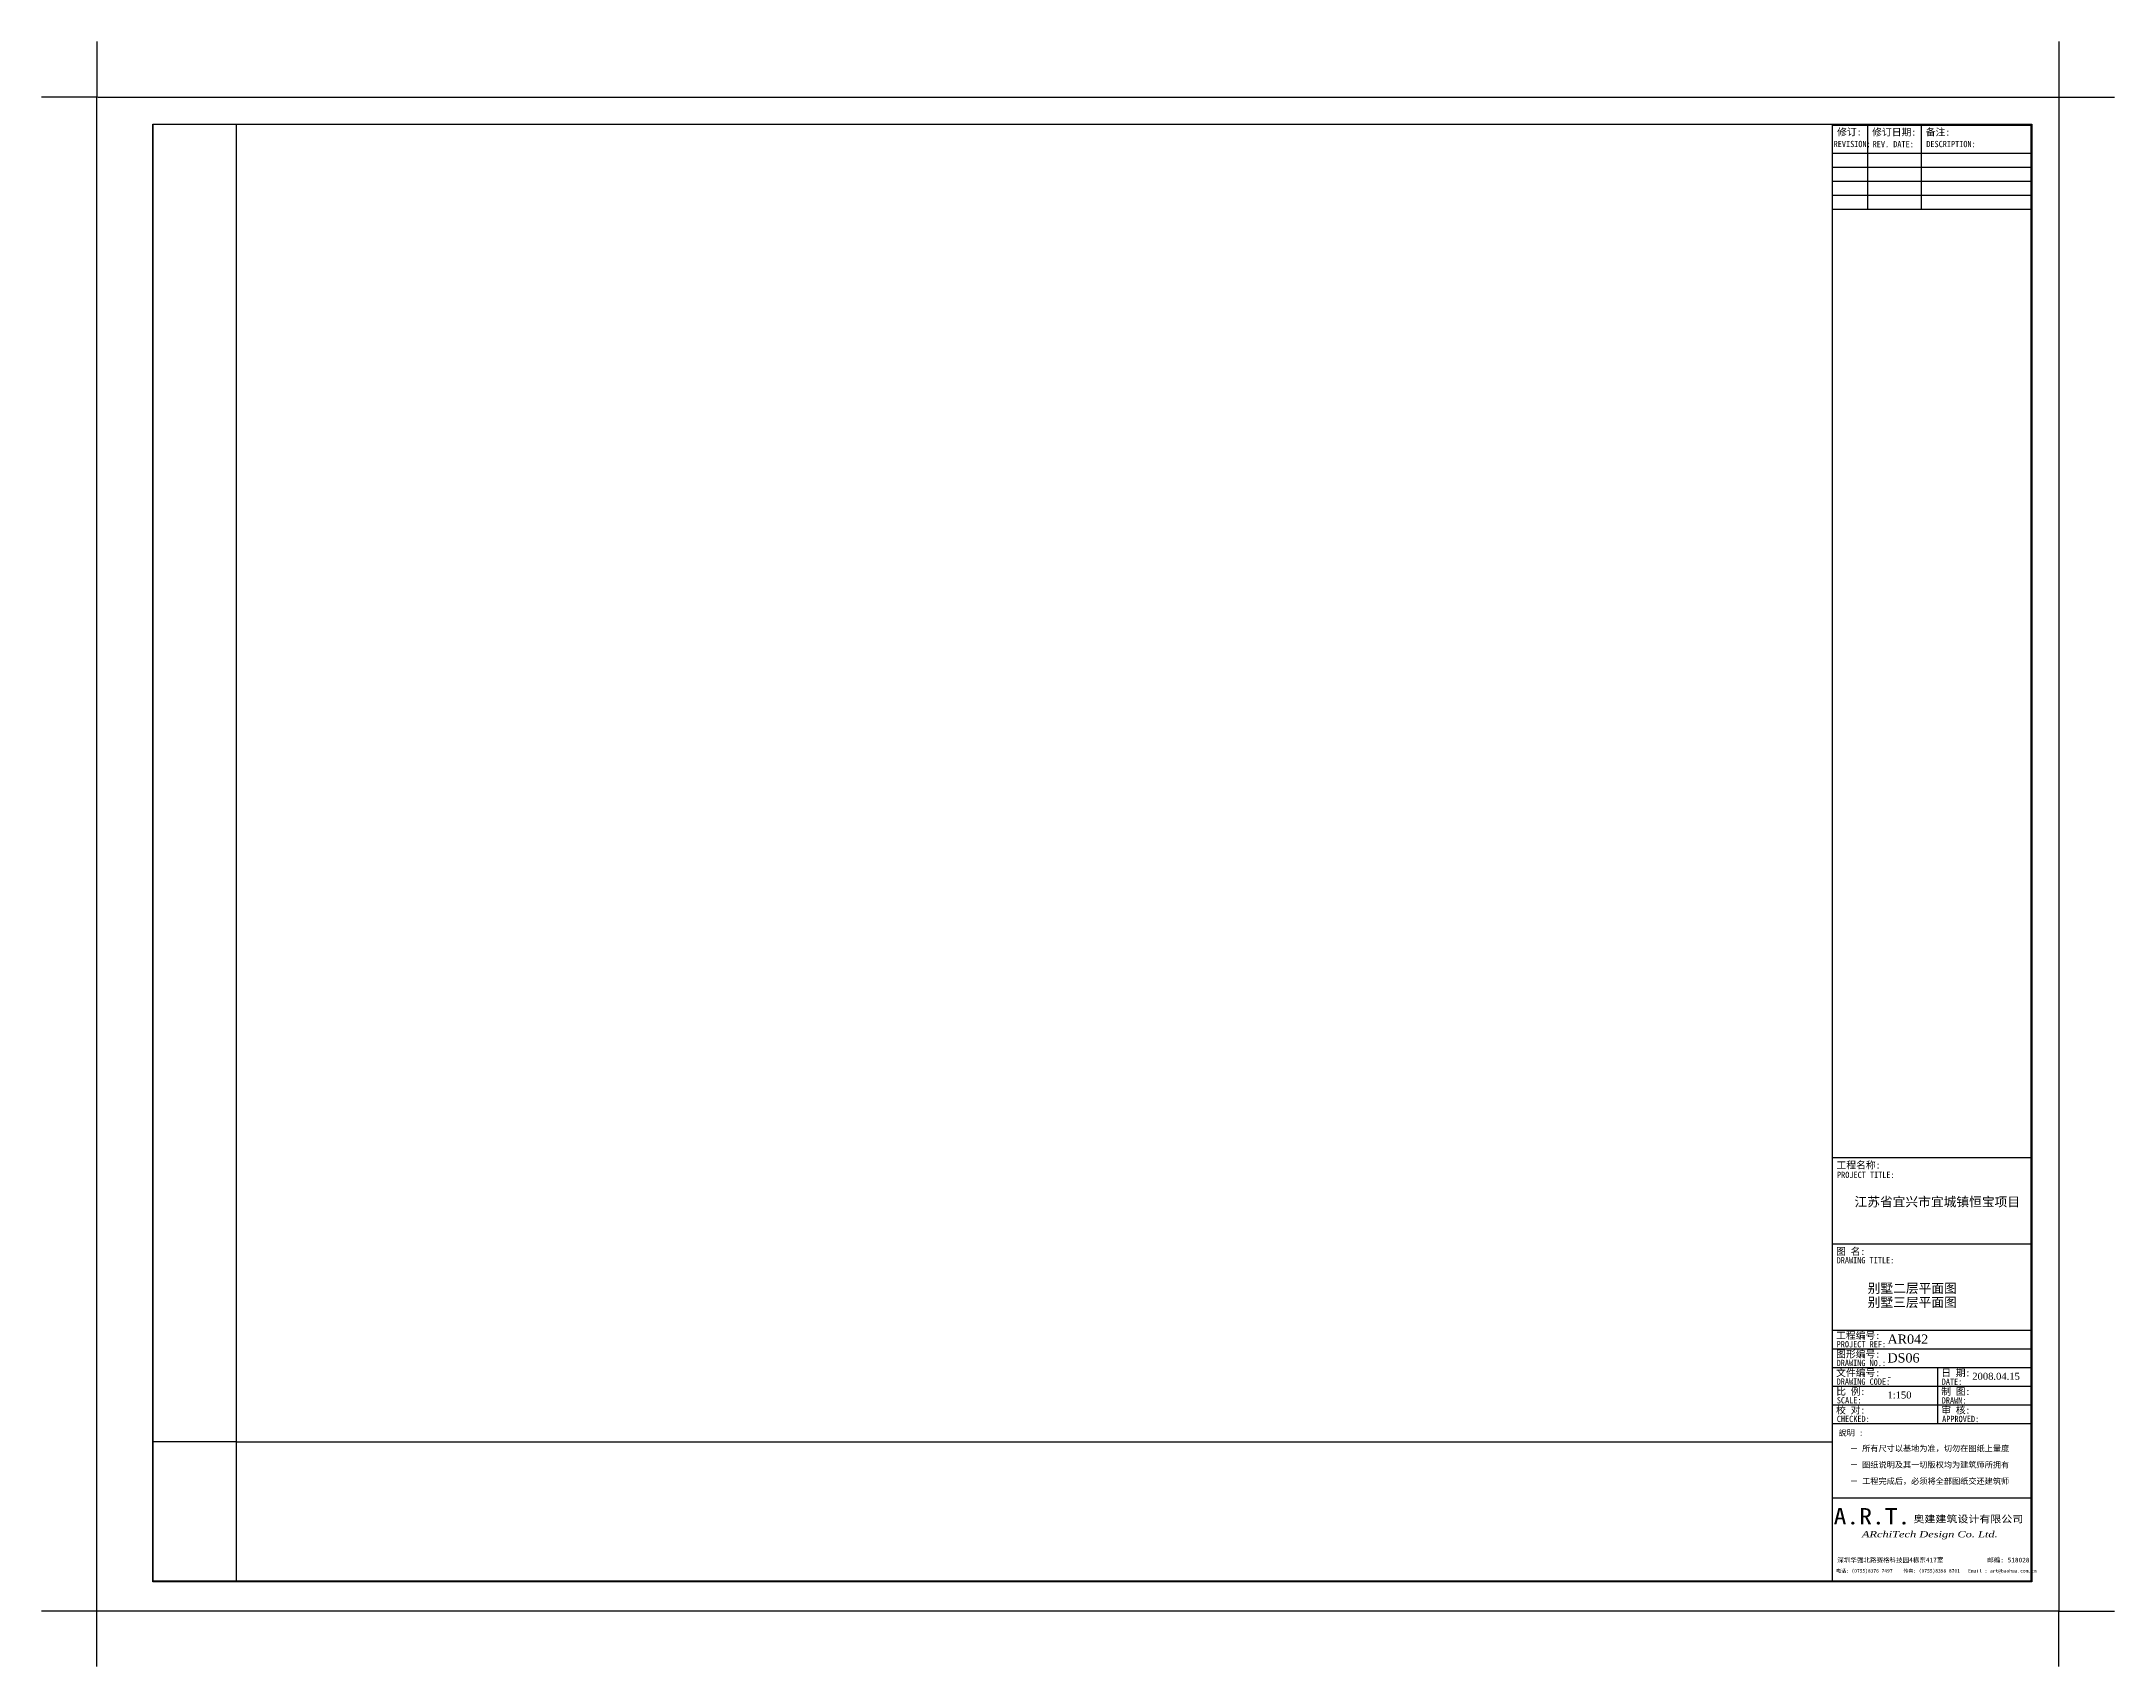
# Paper-space layout 'Layout1' of a CAD drawing. Extents: x -0.6 to 11.1, y -0.6 to 8.6.
# The model-space entities are those that its viewports show. They can reach past a viewport. Long polylines and large blocks are cut down to what shows.
import ezdxf

# ---------------------------------------------------------------- set-up
doc = ezdxf.new("R2010")
doc.units = 0
doc.header["$LTSCALE"] = 1000
doc.header["$MEASUREMENT"] = 0
doc.layers.get('DEFPOINTS').update_dxf_attribs({"color": 9})
doc.layers.add('TITLE', color=7, linetype='Continuous')
doc.layers.add('TITLE_TXT', color=7, linetype='Continuous')
doc.styles.add('BA', font='', dxfattribs={"width": 1.3, "height": 400})
doc.styles.add('BA2', font='', dxfattribs={"height": 160})
doc.styles.add('china1', font='SimSun.ttf', dxfattribs={"height": 160})
doc.styles.get("Standard").update_dxf_attribs({"font": 'SimSun.ttf'})
doc.styles.get('BA').set_extended_font_data('Book Antiqua', italic=True)
doc.styles.get('BA2').set_extended_font_data('Book Antiqua')

# ---------------------------------------------------------------- blocks, each defined once
blk = doc.blocks.new('A1')
at = {"layer": 'DEFPOINTS', "color": 2}
for p, q in [((1.66, 669.97), (1.66, 646.17)), ((841.99, 669.97), (841.99, 646.17)), ((1.66, 646.17), (-22.14, 646.17)), ((841.99, 646.17), (865.79, 646.17)), ((1.66, -2.54), (-22.14, -2.54)), ((1.66, -26.33), (1.66, -2.54)), ((841.99, -26.33), (841.99, -2.54)), ((841.99, -2.54), (865.79, -2.54))]:
    blk.add_line(p, q, dxfattribs=at)
at = {"layer": 'DEFPOINTS'}
for p, q in [((1.66, -2.54), (1.66, 646.17)), ((1.99, 646.17), (841.99, 646.17)), ((841.99, 646.17), (841.99, -2.54)), ((841.99, -2.54), (1.66, -2.54))]:
    blk.add_line(p, q, dxfattribs=at)
at = {"layer": 'TITLE'}
for p, q in [((25.64, 10), (25.64, 634.58)), ((25.64, 634.58), (830.4, 634.58)), ((760, 634.18), (760, 598.18)), ((782.97, 634.18), (782.97, 598.18)), ((830.4, 634.58), (830.4, 10)), ((745, 622.18), (830, 622.18)), ((745, 616.18), (830, 616.18)), ((745, 610.18), (830, 610.18)), ((745, 604.18), (830, 604.18)), ((745, 598.18), (830, 598.18)), ((745, 598.18), (830, 598.18)), ((745, 191.8), (830, 191.8)), ((745, 191.8), (830, 191.8)), ((745, 154.8), (830, 154.8)), ((745, 117.8), (830, 117.8)), ((745, 109.8), (830, 109.8)), ((745, 101.8), (830, 101.8)), ((790, 101.8), (790, 77.8)), ((745, 93.8), (830, 93.8)), ((745, 85.8), (830, 85.8)), ((745, 77.8), (830, 77.8)), ((830.4, 10), (25.64, 10))]:
    blk.add_line(p, q, dxfattribs=at)
at = {"layer": 'TITLE', "color": 5}
for p, q in [((745, 10.4), (745, 634.18)), ((745, 634.18), (830, 634.18)), ((830, 634.18), (830, 10.4)), ((745, 10.4), (830, 10.4))]:
    blk.add_line(p, q, dxfattribs=at)
at = {"layer": 'TITLE', "color": 7, "linetype": 'Continuous'}
blk.add_line((830, 45.8), (745, 45.8), dxfattribs=at)
at = {"layer": 'TITLE_TXT', "color": 3, "width": 1}
for s, p in [('\\M+5D0DE\\M+5B6A9:', (747, 629.7)), ('\\M+5D0DE\\M+5B6A9\\M+5C8D5\\M+5C6DA:', (762, 629.63)), ('\\M+5B1B8\\M+5D7A2:', (784.97, 629.63)), ('\\M+5B9A4\\M+5B3CC\\M+5C3FB\\M+5B3C6:', (746.72, 187.05)), ('\\M+5CDBC \\M+5C3FB:', (746.57, 150.05)), ('\\M+5B9A4\\M+5B3CC\\M+5B1E0\\M+5BAC5:', (746.57, 114.05)), ('\\M+5CDBC\\M+5D0CE\\M+5B1E0\\M+5BAC5:', (746.57, 106.05)), ('\\M+5CEC4\\M+5BCFE\\M+5B1E0\\M+5BAC5:', (746.57, 98.05)), ('\\M+5C8D5 \\M+5C6DA:', (791.57, 98.05)), ('\\M+5B1C8 \\M+5C0FD:', (746.57, 90.05)), ('\\M+5D6C6 \\M+5CDBC:', (791.57, 90.05)), ('\\M+5D0A3 \\M+5B6D4:', (746.57, 82.05)), ('\\M+5C9F3 \\M+5BACB:', (791.57, 82.05))]:
    blk.add_text(s, height=3, dxfattribs=at).set_placement(p)
at = {"layer": 'TITLE_TXT', "color": 4, "width": 0.8}
for s, p in [('REVISION:', (745.51, 624.7)), ('REV. DATE:', (762.22, 624.65)), ('DESCRIPTION:', (785.2, 624.69)), ('PROJECT TITLE:', (746.95, 183)), ('DRAWING TITLE:', (746.8, 146.42)), ('PROJECT REF:', (746.8, 110.42)), ('DRAWING N0.:', (746.8, 102.42)), ('DRAWING CODE:', (746.8, 94.42)), ('SCALE:', (746.87, 86.42)), ('DATE:', (791.8, 94.38)), ('DRAWN:', (791.8, 86.38)), ('CHECKED:', (746.86, 78.42)), ('APPROVED:', (791.98, 78.42))]:
    blk.add_text(s, height=2.7, dxfattribs=at).set_placement(p)
at = {"layer": 'TITLE_TXT', "style": 'china1'}
for s, height, width, p in [('\\M+5D566\\M+5C3F7 :', 2.5, 1, (747.62, 72.59)), ('\\M+5A3AD \\M+5CBF9\\M+5D3D0\\M+5B3DF\\M+5B4E7\\M+5D2D4\\M+5BBF9\\M+5B5D8\\M+5CEAA\\M+5D7BC\\M+5A3AC\\M+5C7D0\\M+5CEF0\\M+5D4DA\\M+5CDBC\\M+5D6BD\\M+5C9CF\\M+5C1BF\\M+5B6C8', 2.5, 1, (752.42, 65.89)), ('\\M+5A3AD \\M+5CDBC\\M+5D6BD\\M+5CBB5\\M+5C3F7\\M+5BCB0\\M+5C6E4\\M+5D2BB\\M+5C7D0\\M+5B0E6\\M+5C8A8\\M+5BEF9\\M+5CEAA\\M+5BDA8\\M+5D6FE\\M+5CAA6\\M+5CBF9\\M+5D3B5\\M+5D3D0', 2.5, 1, (752.42, 58.89)), ('\\M+5A3AD \\M+5B9A4\\M+5B3CC\\M+5CDEA\\M+5B3C9\\M+5BAF3\\M+5A3AC\\M+5B1D8\\M+5D0EB\\M+5BDAB\\M+5C8AB\\M+5B2BF\\M+5CDBC\\M+5D6BD\\M+5BDBB\\M+5BBB9\\M+5BDA8\\M+5D6FE\\M+5CAA6', 2.5, 1, (752.42, 51.89)), ('A.R.T.', 7, 1.15, (745.5, 34.59)), ('\\M+5B0C2\\M+5BDA8\\M+5BDA8\\M+5D6FE\\M+5C9E8\\M+5BCC6\\M+5D3D0\\M+5CFDE\\M+5B9AB\\M+5CBBE', 3, 1.15, (779.68, 35.4))]:
    blk.add_text(s, height=height, dxfattribs=dict(at, width=width)).set_placement(p)
at = {"layer": 'TITLE_TXT', "color": 5, "style": 'BA', "width": 1.3}
blk.add_text('ARchiTech Design Co. Ltd.', height=2.7, dxfattribs=at).set_placement((757.6, 29.04))
at = {"layer": 'TITLE_TXT', "color": 3, "style": 'china1', "width": 1}
for s, height, p in [('\\M+5C9EE\\M+5DBDA\\M+5BBAA\\M+5C7BF\\M+5B1B1\\M+5C2B7\\M+5C8FC\\M+5B8F1\\M+5BFC6\\M+5BCBC\\M+5D4B04\\M+5B6B0\\M+5B6AB417\\M+5CAD2            \\M+5D3CA\\M+5B1E0: 518028', 2, (747.05, 18.33)), ('\\M+5B5E7\\M+5BBB0: (0755)8376 7497    \\M+5B4AB\\M+5D5E6: (0755)8398 8701   Email : art@baohua.com.cn', 1.5, (746.6, 13.96))]:
    blk.add_text(s, height=height, dxfattribs=at).set_placement(p)
at = {"layer": 'TITLE_TXT', "color": 3, "width": 1, "flags": 4}
for tag, p, height, style in [('XXXXXX', (745.66, 617.93), 2, 'BA2'), ('XXXXXX', (745.66, 611.93), 2, 'BA2'), ('XXXXXX', (760.66, 617.93), 2, 'BA2'), ('XXXXXX', (760.66, 611.93), 2, 'BA2'), ('XXXXXX', (783.63, 617.93), 2, 'BA2'), ('XXXXXX', (783.63, 611.93), 2, 'BA2'), ('XXXXXX', (745.66, 605.93), 2, 'BA2'), ('XXXXXX', (760.66, 605.93), 2, 'BA2'), ('XXXXXX', (783.63, 605.93), 2, 'BA2'), ('XXXXXX', (745.66, 599.93), 2, 'BA2'), ('XXXXXX', (760.66, 599.93), 2, 'BA2'), ('XXXXXX', (783.63, 599.93), 2, 'BA2'), ('XXXXXX', (760.08, 139.77), 4, 'china1'), ('XXXXXX', (760.08, 133.77), 4, 'china1'), ('XXXXXX', (760.08, 127.77), 4, 'china1'), ('XXXXXX', (760.08, 121.77), 4, 'china1'), ('XXXXXX', (768.52, 111.92), 4, 'BA2'), ('XXXX', (768.52, 103.92), 4, 'BA2'), ('XXXXXX', (768.52, 96.52), 3, 'BA2'), ('DD-MM-YY', (804.85, 96.52), 3, 'BA2'), ('XXXXX', (768.52, 88.49), 3, 'BA2'), ('XXXXXX', (804.85, 88.49), 3, 'BA2'), ('XXXXXX', (768.52, 80.52), 3, 'BA2'), ('XXXXXX', (804.85, 80.49), 3, 'BA2')]:
    blk.add_attdef(tag, p, '', height=height, dxfattribs=dict(at, style=style))
for p in [(760.08, 176.77), (760.08, 170.77), (760.08, 164.77), (760.08, 158.77)]:
    blk.add_attdef('XXXXXX', p, '', height=4, dxfattribs=at)
blk = doc.blocks.new('TITLE BLOCK A3')
at = {"layer": 'DEFPOINTS', "color": 2}
for q in [(-500, 0), (0, -500)]:
    blk.add_line((0, 0), q, dxfattribs=at)
at = {"layer": 'DEFPOINTS'}
blk.add_lwpolyline([(0, 16530), (0, 0), (23800, 0), (23800, 16530)], close=True, dxfattribs=at)

msp = doc.modelspace()

# ---------------------------------------------------------------- block references
msp.add_blockref('TITLE BLOCK A3', (0, 0))

psp = doc.layouts.get("Layout1")

# ---------------------------------------------------------------- block references
at = {"layer": 'TITLE'}
ref = psp.add_blockref('A1', (-0.274, -0.216), dxfattribs=dict(at, xscale=0.01310129232706453, yscale=0.01310129232706453, zscale=0.01310129232706453))
ref.add_attrib('XXXXXX', '\\M+5BDAD\\M+5CBD5\\M+5CAA1\\M+5D2CB\\M+5D0CB\\M+5CAD0\\M+5D2CB\\M+5B3C7\\M+5D5F2\\M+5BAE3\\M+5B1A6\\M+5CFEE\\M+5C4BF', (9.61, 2.022), dxfattribs={"color": 3, "height": 0.052405, "width": 1})
ref.add_attrib('XXXXXX', '\\M+5B1F0\\M+5CAFB\\M+5B6FE\\M+5B2E3\\M+5C6BD\\M+5C3E6\\M+5CDBC', (9.684, 1.537), dxfattribs={"color": 3, "height": 0.05241, "style": 'china1', "width": 1})
ref.add_attrib('XXXXXX', '\\M+5B1F0\\M+5CAFB\\M+5C8FD\\M+5B2E3\\M+5C6BD\\M+5C3E6\\M+5CDBC', (9.684, 1.458), dxfattribs={"color": 3, "height": 0.05241, "style": 'china1', "width": 1})
ref.add_attrib('XXXXXX', 'AR042', (9.795, 1.251), dxfattribs={"color": 3, "height": 0.0524, "style": 'BA2', "width": 1})
ref.add_attrib('XXXX', 'DS06', (9.795, 1.146), dxfattribs={"color": 3, "height": 0.0524, "style": 'BA2', "width": 1})
ref.add_attrib('XXXXXX', '-', (9.795, 1.049), dxfattribs={"color": 3, "height": 0.0393, "style": 'BA2', "width": 1})
ref.add_attrib('XXXXX', '1:150', (9.795, 0.944), dxfattribs={"color": 3, "height": 0.0393, "style": 'BA2', "width": 1})
ref.add_attrib('DD-MM-YY', '2008.04.15', (10.271, 1.049), dxfattribs={"color": 3, "height": 0.0393, "style": 'BA2', "width": 1})

# ---------------------------------------------------------------- viewports
at = {"layer": '0'}
psp.add_viewport(center=(4.775, 4.009), size=(9.425, 8.17757), view_center_point=(208.525, 162.471), view_height=401.64354, dxfattribs=at)

doc.saveas('drawing.dxf')
